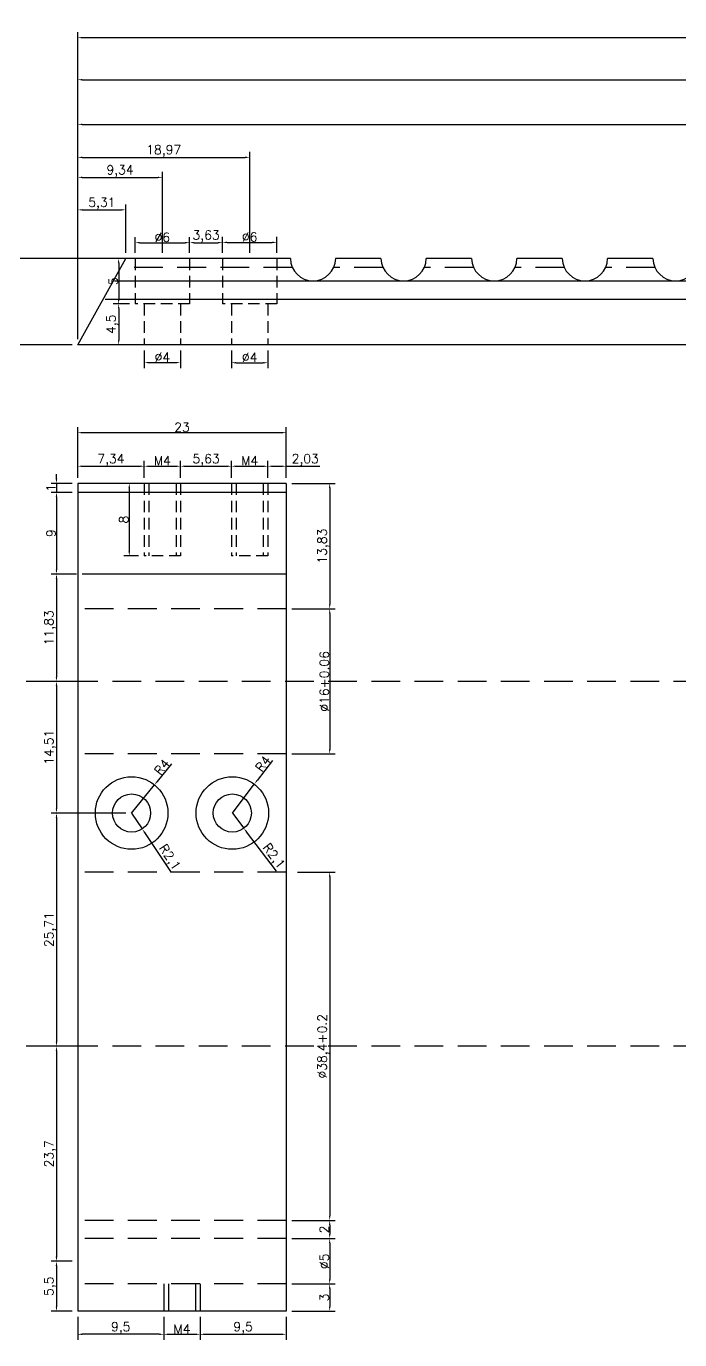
# Model space of a CAD drawing. Header units: millimetres. Extents: x 6817 to 15937, y -5221 to -164.
# Drawn here: x 9666.1 to 9738.2, y -919.1 to -774.3 of the extents above; entities that cross this region are included whole.
import ezdxf

# ---------------------------------------------------------------- set-up
doc = ezdxf.new("R2010")
doc.units = ezdxf.units.MM
doc.linetypes.add('HIDDEN', pattern=[9.525, 6.35, -3.175])
doc.layers.add('图层2', color=108, linetype='Continuous')
doc.styles.get("Standard").update_dxf_attribs({"font": 'txt', "bigfont": 'gbcbig.shx'})
doc.dimstyles.new('ISO-25', dxfattribs={"dimtxt": 1, "dimasz": 0.5, "dimexe": 0.6, "dimexo": 0.625, "dimgap": 0.1, "dimtad": 1, "dimtxsty": 'Standard', "dimcen": 2.5, "dimadec": 0, "dimazin": 0, "dimtfac": 1, "dimtmove": 0, "dimatfit": 3, "dimfxl": 0, "dimarcsym": 0})

# ---------------------------------------------------------------- blocks, each defined once
blk = doc.blocks.new('*D864')
at = {"layer": 'Defpoints', "color": 0, "linetype": 'ByBlock', "transparency": 16777216}
for p in [(9679.12, -822.79), (9671.78, -824.68), (9679.12, -824.68)]:
    blk.add_point(p, dxfattribs=at)
at = {"layer": '图层2', "color": 0, "linetype": 'ByBlock', "lineweight": -2, "transparency": 16777216}
for p, q in [((9671.78, -824.06), (9671.78, -822.19)), ((9679.12, -824.06), (9679.12, -822.19)), ((9672.28, -822.79), (9678.62, -822.79))]:
    blk.add_line(p, q, dxfattribs=at)
at = {"layer": '图层2', "color": 0, "linetype": 'ByBlock', "transparency": 16777216}
for points in [[(9672.28, -822.71), (9672.28, -822.88), (9671.78, -822.79)], [(9678.62, -822.71), (9678.62, -822.88), (9679.12, -822.79)]]:
    blk.add_solid(points, dxfattribs=at)
at = {"layer": '图层2', "color": 0, "linetype": 'ByBlock', "transparency": 16777216, "insert": (9675.45, -822.11), "char_height": 1, "attachment_point": 5}
blk.add_mtext('7,34', dxfattribs=at)
blk = doc.blocks.new('*D865')
at = {"layer": 'Defpoints', "color": 0, "linetype": 'ByBlock', "transparency": 16777216}
for p in [(9683.12, -822.79), (9679.12, -824.68), (9683.12, -824.68)]:
    blk.add_point(p, dxfattribs=at)
at = {"layer": '图层2', "color": 0, "linetype": 'ByBlock', "lineweight": -2, "transparency": 16777216}
for p, q in [((9679.12, -824.06), (9679.12, -822.19)), ((9683.12, -824.06), (9683.12, -822.19)), ((9679.62, -822.79), (9682.62, -822.79))]:
    blk.add_line(p, q, dxfattribs=at)
at = {"layer": '图层2', "color": 0, "linetype": 'ByBlock', "transparency": 16777216}
for points in [[(9679.62, -822.71), (9679.62, -822.88), (9679.12, -822.79)], [(9682.62, -822.71), (9682.62, -822.88), (9683.12, -822.79)]]:
    blk.add_solid(points, dxfattribs=at)
at = {"layer": '图层2', "color": 0, "linetype": 'ByBlock', "transparency": 16777216, "insert": (9681.12, -822.19), "char_height": 1, "attachment_point": 5}
blk.add_mtext('M4', dxfattribs=at)
blk = doc.blocks.new('*D866')
at = {"layer": 'Defpoints', "color": 0, "linetype": 'ByBlock', "transparency": 16777216}
for p in [(9688.75, -822.79), (9683.12, -824.68), (9688.75, -824.68)]:
    blk.add_point(p, dxfattribs=at)
at = {"layer": '图层2', "color": 0, "linetype": 'ByBlock', "lineweight": -2, "transparency": 16777216}
for p, q in [((9683.12, -824.06), (9683.12, -822.19)), ((9688.75, -824.06), (9688.75, -822.19)), ((9683.62, -822.79), (9688.25, -822.79))]:
    blk.add_line(p, q, dxfattribs=at)
at = {"layer": '图层2', "color": 0, "linetype": 'ByBlock', "transparency": 16777216}
for points in [[(9683.62, -822.71), (9683.62, -822.88), (9683.12, -822.79)], [(9688.25, -822.71), (9688.25, -822.88), (9688.75, -822.79)]]:
    blk.add_solid(points, dxfattribs=at)
at = {"layer": '图层2', "color": 0, "linetype": 'ByBlock', "transparency": 16777216, "insert": (9685.94, -822.11), "char_height": 1, "attachment_point": 5}
blk.add_mtext('5,63', dxfattribs=at)
blk = doc.blocks.new('*D867')
at = {"layer": 'Defpoints', "color": 0, "linetype": 'ByBlock', "transparency": 16777216}
for p in [(9692.75, -822.79), (9688.75, -824.68), (9692.75, -824.68)]:
    blk.add_point(p, dxfattribs=at)
at = {"layer": '图层2', "color": 0, "linetype": 'ByBlock', "lineweight": -2, "transparency": 16777216}
for p, q in [((9688.75, -824.06), (9688.75, -822.19)), ((9692.75, -824.06), (9692.75, -822.19)), ((9689.25, -822.79), (9692.25, -822.79))]:
    blk.add_line(p, q, dxfattribs=at)
at = {"layer": '图层2', "color": 0, "linetype": 'ByBlock', "transparency": 16777216}
for points in [[(9689.25, -822.71), (9689.25, -822.88), (9688.75, -822.79)], [(9692.25, -822.71), (9692.25, -822.88), (9692.75, -822.79)]]:
    blk.add_solid(points, dxfattribs=at)
at = {"layer": '图层2', "color": 0, "linetype": 'ByBlock', "transparency": 16777216, "insert": (9690.75, -822.19), "char_height": 1, "attachment_point": 5}
blk.add_mtext('M4', dxfattribs=at)
blk = doc.blocks.new('*D868')
at = {"layer": 'Defpoints', "color": 0, "linetype": 'ByBlock', "transparency": 16777216}
for p in [(9694.78, -822.79), (9692.75, -824.68), (9694.78, -824.68)]:
    blk.add_point(p, dxfattribs=at)
at = {"layer": '图层2', "color": 0, "linetype": 'ByBlock', "lineweight": -2, "transparency": 16777216}
for p, q in [((9692.75, -824.06), (9692.75, -822.19)), ((9694.78, -824.06), (9694.78, -822.19)), ((9693.25, -822.79), (9694.28, -822.79)), ((9694.78, -822.79), (9698.48, -822.79))]:
    blk.add_line(p, q, dxfattribs=at)
at = {"layer": '图层2', "color": 0, "linetype": 'ByBlock', "transparency": 16777216}
for points in [[(9693.25, -822.71), (9693.25, -822.88), (9692.75, -822.79)], [(9694.28, -822.71), (9694.28, -822.88), (9694.78, -822.79)]]:
    blk.add_solid(points, dxfattribs=at)
at = {"layer": '图层2', "color": 0, "linetype": 'ByBlock', "transparency": 16777216, "insert": (9696.88, -822.11), "char_height": 1, "attachment_point": 5}
blk.add_mtext('2,03', dxfattribs=at)
blk = doc.blocks.new('*D869')
at = {"layer": 'Defpoints', "color": 0, "linetype": 'ByBlock', "transparency": 16777216}
for p in [(9679.12, -824.68), (9677.47, -832.68), (9679.12, -832.68)]:
    blk.add_point(p, dxfattribs=at)
at = {"layer": '图层2', "color": 0, "linetype": 'ByBlock', "lineweight": -2, "transparency": 16777216}
for p, q in [((9678.5, -824.68), (9676.87, -824.68)), ((9677.47, -825.18), (9677.47, -832.18)), ((9678.5, -832.68), (9676.87, -832.68))]:
    blk.add_line(p, q, dxfattribs=at)
at = {"layer": '图层2', "color": 0, "linetype": 'ByBlock', "transparency": 16777216}
for points in [[(9677.38, -825.18), (9677.55, -825.18), (9677.47, -824.68)], [(9677.38, -832.18), (9677.55, -832.18), (9677.47, -832.68)]]:
    blk.add_solid(points, dxfattribs=at)
at = {"layer": '图层2', "color": 0, "linetype": 'ByBlock', "transparency": 16777216, "insert": (9676.87, -828.68), "char_height": 1, "attachment_point": 5, "rotation": 90}
blk.add_mtext('8', dxfattribs=at)
blk = doc.blocks.new('*D585')
at = {"layer": 'Defpoints', "color": 0, "linetype": 'ByBlock', "transparency": 16777216}
for p in [(9694.78, -819.09), (9671.78, -824.68), (9694.78, -824.68)]:
    blk.add_point(p, dxfattribs=at)
at = {"layer": '图层2', "color": 0, "linetype": 'ByBlock', "lineweight": -2, "transparency": 16777216}
for p, q in [((9671.78, -824.06), (9671.78, -818.49)), ((9672.28, -819.09), (9694.28, -819.09)), ((9694.78, -824.06), (9694.78, -818.49))]:
    blk.add_line(p, q, dxfattribs=at)
at = {"layer": '图层2', "color": 0, "linetype": 'ByBlock', "transparency": 16777216}
for points in [[(9672.28, -819.01), (9672.28, -819.18), (9671.78, -819.09)], [(9694.28, -819.01), (9694.28, -819.18), (9694.78, -819.09)]]:
    blk.add_solid(points, dxfattribs=at)
at = {"layer": '图层2', "color": 0, "linetype": 'ByBlock', "transparency": 16777216, "insert": (9683.28, -818.49), "char_height": 1, "attachment_point": 5}
blk.add_mtext('23', dxfattribs=at)
blk = doc.blocks.new('*D586')
at = {"layer": 'Defpoints', "color": 0, "linetype": 'ByBlock', "transparency": 16777216}
for p in [(9671.78, -824.68), (9669.44, -825.68), (9671.78, -825.68)]:
    blk.add_point(p, dxfattribs=at)
at = {"layer": '图层2', "color": 0, "linetype": 'ByBlock', "lineweight": -2, "transparency": 16777216}
for p, q in [((9669.44, -824.18), (9669.44, -823.68)), ((9671.16, -824.68), (9668.84, -824.68)), ((9669.44, -824.68), (9669.44, -825.68)), ((9671.16, -825.68), (9668.84, -825.68)), ((9669.44, -826.18), (9669.44, -826.68))]:
    blk.add_line(p, q, dxfattribs=at)
at = {"layer": '图层2', "color": 0, "linetype": 'ByBlock', "transparency": 16777216}
for points in [[(9669.35, -824.18), (9669.52, -824.18), (9669.44, -824.68)], [(9669.35, -826.18), (9669.52, -826.18), (9669.44, -825.68)]]:
    blk.add_solid(points, dxfattribs=at)
at = {"layer": '图层2', "color": 0, "linetype": 'ByBlock', "transparency": 16777216, "insert": (9668.84, -825.18), "char_height": 1, "attachment_point": 5, "rotation": 90}
blk.add_mtext('1', dxfattribs=at)
blk = doc.blocks.new('*D870')
at = {"layer": 'Defpoints', "color": 0, "linetype": 'ByBlock', "transparency": 16777216}
for p in [(9671.78, -825.68), (9669.44, -834.68), (9672.29, -834.68)]:
    blk.add_point(p, dxfattribs=at)
at = {"layer": '图层2', "color": 0, "linetype": 'ByBlock', "lineweight": -2, "transparency": 16777216}
for p, q in [((9671.16, -825.68), (9668.84, -825.68)), ((9669.44, -826.18), (9669.44, -834.18)), ((9671.66, -834.68), (9668.84, -834.68))]:
    blk.add_line(p, q, dxfattribs=at)
at = {"layer": '图层2', "color": 0, "linetype": 'ByBlock', "transparency": 16777216}
for points in [[(9669.35, -826.18), (9669.52, -826.18), (9669.44, -825.68)], [(9669.35, -834.18), (9669.52, -834.18), (9669.44, -834.68)]]:
    blk.add_solid(points, dxfattribs=at)
at = {"layer": '图层2', "color": 0, "linetype": 'ByBlock', "transparency": 16777216, "insert": (9668.84, -830.18), "char_height": 1, "attachment_point": 5, "rotation": 90}
blk.add_mtext('9', dxfattribs=at)
blk = doc.blocks.new('*D871')
at = {"layer": 'Defpoints', "color": 0, "linetype": 'ByBlock', "transparency": 16777216}
for p in [(9672.29, -834.68), (9669.44, -846.51), (9671.78, -846.51)]:
    blk.add_point(p, dxfattribs=at)
at = {"layer": '图层2', "color": 0, "linetype": 'ByBlock', "lineweight": -2, "transparency": 16777216}
for p, q in [((9671.66, -834.68), (9668.84, -834.68)), ((9669.44, -835.18), (9669.44, -846.01)), ((9671.16, -846.51), (9668.84, -846.51))]:
    blk.add_line(p, q, dxfattribs=at)
at = {"layer": '图层2', "color": 0, "linetype": 'ByBlock', "transparency": 16777216}
for points in [[(9669.35, -835.18), (9669.52, -835.18), (9669.44, -834.68)], [(9669.35, -846.01), (9669.52, -846.01), (9669.44, -846.51)]]:
    blk.add_solid(points, dxfattribs=at)
at = {"layer": '图层2', "color": 0, "linetype": 'ByBlock', "transparency": 16777216, "insert": (9668.75, -840.6), "char_height": 1, "attachment_point": 5, "rotation": 90}
blk.add_mtext('11,83', dxfattribs=at)
blk = doc.blocks.new('*D587')
at = {"layer": 'Defpoints', "color": 0, "linetype": 'ByBlock', "transparency": 16777216}
for p in [(9671.78, -846.51), (9669.44, -861.02), (9677.73, -861.02)]:
    blk.add_point(p, dxfattribs=at)
at = {"layer": '图层2', "color": 0, "linetype": 'ByBlock', "lineweight": -2, "transparency": 16777216}
for p, q in [((9671.16, -846.51), (9668.84, -846.51)), ((9669.44, -847.01), (9669.44, -860.52)), ((9677.1, -861.02), (9668.84, -861.02))]:
    blk.add_line(p, q, dxfattribs=at)
at = {"layer": '图层2', "color": 0, "linetype": 'ByBlock', "transparency": 16777216}
for points in [[(9669.35, -847.01), (9669.52, -847.01), (9669.44, -846.51)], [(9669.35, -860.52), (9669.52, -860.52), (9669.44, -861.02)]]:
    blk.add_solid(points, dxfattribs=at)
at = {"layer": '图层2', "color": 0, "linetype": 'ByBlock', "transparency": 16777216, "insert": (9668.75, -853.76), "char_height": 1, "attachment_point": 5, "rotation": 90}
blk.add_mtext('14,51', dxfattribs=at)
blk = doc.blocks.new('*D588')
at = {"layer": 'Defpoints', "color": 0, "linetype": 'ByBlock', "transparency": 16777216}
for p in [(9671.78, -886.73), (9669.44, -910.43), (9671.78, -910.43)]:
    blk.add_point(p, dxfattribs=at)
at = {"layer": '图层2', "color": 0, "linetype": 'ByBlock', "lineweight": -2, "transparency": 16777216}
for p, q in [((9671.16, -886.73), (9668.84, -886.73)), ((9669.44, -887.23), (9669.44, -909.93)), ((9671.16, -910.43), (9668.84, -910.43))]:
    blk.add_line(p, q, dxfattribs=at)
at = {"layer": '图层2', "color": 0, "linetype": 'ByBlock', "transparency": 16777216}
for points in [[(9669.35, -887.23), (9669.52, -887.23), (9669.44, -886.73)], [(9669.35, -909.93), (9669.52, -909.93), (9669.44, -910.43)]]:
    blk.add_solid(points, dxfattribs=at)
at = {"layer": '图层2', "color": 0, "linetype": 'ByBlock', "transparency": 16777216, "insert": (9668.75, -898.58), "char_height": 1, "attachment_point": 5, "rotation": 90}
blk.add_mtext('23,7', dxfattribs=at)
blk = doc.blocks.new('*D589')
at = {"layer": 'Defpoints', "color": 0, "linetype": 'ByBlock', "transparency": 16777216}
for p in [(9677.73, -861.02), (9669.44, -886.73), (9671.78, -886.73)]:
    blk.add_point(p, dxfattribs=at)
at = {"layer": '图层2', "color": 0, "linetype": 'ByBlock', "lineweight": -2, "transparency": 16777216}
for p, q in [((9677.1, -861.02), (9668.84, -861.02)), ((9669.44, -861.52), (9669.44, -886.23)), ((9671.16, -886.73), (9668.84, -886.73))]:
    blk.add_line(p, q, dxfattribs=at)
at = {"layer": '图层2', "color": 0, "linetype": 'ByBlock', "transparency": 16777216}
for points in [[(9669.35, -861.52), (9669.52, -861.52), (9669.44, -861.02)], [(9669.35, -886.23), (9669.52, -886.23), (9669.44, -886.73)]]:
    blk.add_solid(points, dxfattribs=at)
at = {"layer": '图层2', "color": 0, "linetype": 'ByBlock', "transparency": 16777216, "insert": (9668.75, -873.87), "char_height": 1, "attachment_point": 5, "rotation": 90}
blk.add_mtext('25,71', dxfattribs=at)
blk = doc.blocks.new('*D872')
at = {"layer": 'Defpoints', "color": 0, "linetype": 'ByBlock', "transparency": 16777216}
for p in [(9680.25, -857.91), (9677.73, -861.02)]:
    blk.add_point(p, dxfattribs=at)
at = {"layer": '图层2', "color": 0, "linetype": 'ByBlock', "lineweight": -2, "transparency": 16777216}
for p, q in [((9682.13, -855.6), (9680.56, -857.53)), ((9677.73, -861.02), (9680.25, -857.91))]:
    blk.add_line(p, q, dxfattribs=at)
at = {"layer": '图层2', "color": 0, "linetype": 'ByBlock', "transparency": 16777216}
blk.add_solid([(9680.5, -857.47), (9680.63, -857.58), (9680.25, -857.91)], dxfattribs=at)
at = {"layer": '图层2', "color": 0, "linetype": 'ByBlock', "transparency": 16777216, "insert": (9681.07, -855.95), "char_height": 1, "attachment_point": 5, "rotation": 50.8971}
blk.add_mtext('R4', dxfattribs=at)
blk = doc.blocks.new('*D873')
at = {"layer": 'Defpoints', "color": 0, "linetype": 'ByBlock', "transparency": 16777216}
for p in [(9677.73, -861.02), (9678.89, -862.76)]:
    blk.add_point(p, dxfattribs=at)
at = {"layer": '图层2', "color": 0, "linetype": 'ByBlock', "lineweight": -2, "transparency": 16777216}
for p, q in [((9677.73, -861.02), (9678.89, -862.76)), ((9682.11, -867.59), (9679.17, -863.18))]:
    blk.add_line(p, q, dxfattribs=at)
at = {"layer": '图层2', "color": 0, "linetype": 'ByBlock', "transparency": 16777216}
blk.add_solid([(9679.24, -863.13), (9679.1, -863.23), (9678.89, -862.76)], dxfattribs=at)
at = {"layer": '图层2', "color": 0, "linetype": 'ByBlock', "transparency": 16777216, "insert": (9681.84, -865.95), "char_height": 1, "attachment_point": 5, "rotation": 303.7063}
blk.add_mtext('R2,1', dxfattribs=at)
blk = doc.blocks.new('*D874')
at = {"layer": 'Defpoints', "color": 0, "linetype": 'ByBlock', "transparency": 16777216}
for p in [(9688.84, -861.02), (9690.1, -862.69)]:
    blk.add_point(p, dxfattribs=at)
at = {"layer": '图层2', "color": 0, "linetype": 'ByBlock', "lineweight": -2, "transparency": 16777216}
for p, q in [((9688.84, -861.02), (9690.1, -862.69)), ((9693.71, -867.44), (9690.41, -863.09))]:
    blk.add_line(p, q, dxfattribs=at)
at = {"layer": '图层2', "color": 0, "linetype": 'ByBlock', "transparency": 16777216}
blk.add_solid([(9690.47, -863.04), (9690.34, -863.14), (9690.1, -862.69)], dxfattribs=at)
at = {"layer": '图层2', "color": 0, "linetype": 'ByBlock', "transparency": 16777216, "insert": (9693.33, -865.82), "char_height": 1, "attachment_point": 5, "rotation": 307.1566}
blk.add_mtext('R2,1', dxfattribs=at)
blk = doc.blocks.new('*D875')
at = {"layer": 'Defpoints', "color": 0, "linetype": 'ByBlock', "transparency": 16777216}
for p in [(9691.26, -857.84), (9688.84, -861.02)]:
    blk.add_point(p, dxfattribs=at)
at = {"layer": '图层2', "color": 0, "linetype": 'ByBlock', "lineweight": -2, "transparency": 16777216}
for p, q in [((9693.26, -855.21), (9691.56, -857.44)), ((9688.84, -861.02), (9691.26, -857.84))]:
    blk.add_line(p, q, dxfattribs=at)
at = {"layer": '图层2', "color": 0, "linetype": 'ByBlock', "transparency": 16777216}
blk.add_solid([(9691.5, -857.39), (9691.63, -857.49), (9691.26, -857.84)], dxfattribs=at)
at = {"layer": '图层2', "color": 0, "linetype": 'ByBlock', "transparency": 16777216, "insert": (9692.22, -855.59), "char_height": 1, "attachment_point": 5, "rotation": 52.6746}
blk.add_mtext('R4', dxfattribs=at)
blk = doc.blocks.new('*D876')
at = {"layer": 'Defpoints', "color": 0, "linetype": 'ByBlock', "transparency": 16777216}
for p in [(9664.22, -799.9), (9677.09, -799.9), (9671.78, -809.4)]:
    blk.add_point(p, dxfattribs=at)
at = {"layer": '图层2', "color": 0, "linetype": 'ByBlock', "lineweight": -2, "transparency": 16777216}
for p, q in [((9676.47, -799.9), (9663.62, -799.9)), ((9664.22, -808.9), (9664.22, -800.4)), ((9671.16, -809.4), (9663.62, -809.4))]:
    blk.add_line(p, q, dxfattribs=at)
at = {"layer": '图层2', "color": 0, "linetype": 'ByBlock', "transparency": 16777216}
for points in [[(9664.14, -800.4), (9664.31, -800.4), (9664.22, -799.9)], [(9664.14, -808.9), (9664.31, -808.9), (9664.22, -809.4)]]:
    blk.add_solid(points, dxfattribs=at)
at = {"layer": '图层2', "color": 0, "linetype": 'ByBlock', "transparency": 16777216, "insert": (9663.54, -804.65), "char_height": 1, "attachment_point": 5, "rotation": 90}
blk.add_mtext('9,5', dxfattribs=at)
blk = doc.blocks.new('*D590')
at = {"layer": 'Defpoints', "color": 0, "linetype": 'ByBlock', "transparency": 16777216}
for p in [(9677.09, -794.53), (9677.09, -799.9), (9671.78, -809.4)]:
    blk.add_point(p, dxfattribs=at)
at = {"layer": '图层2', "color": 0, "linetype": 'ByBlock', "lineweight": -2, "transparency": 16777216}
for p, q in [((9671.78, -808.78), (9671.78, -793.93)), ((9672.28, -794.53), (9676.59, -794.53)), ((9677.09, -799.28), (9677.09, -793.93))]:
    blk.add_line(p, q, dxfattribs=at)
at = {"layer": '图层2', "color": 0, "linetype": 'ByBlock', "transparency": 16777216}
for points in [[(9672.28, -794.45), (9672.28, -794.61), (9671.78, -794.53)], [(9676.59, -794.45), (9676.59, -794.61), (9677.09, -794.53)]]:
    blk.add_solid(points, dxfattribs=at)
at = {"layer": '图层2', "color": 0, "linetype": 'ByBlock', "transparency": 16777216, "insert": (9674.44, -793.85), "char_height": 1, "attachment_point": 5}
blk.add_mtext('5,31', dxfattribs=at)
blk = doc.blocks.new('*D591')
at = {"layer": 'Defpoints', "color": 0, "linetype": 'ByBlock', "transparency": 16777216}
for p in [(9681.12, -790.95), (9681.12, -799.9), (9671.78, -809.4)]:
    blk.add_point(p, dxfattribs=at)
at = {"layer": '图层2', "color": 0, "linetype": 'ByBlock', "lineweight": -2, "transparency": 16777216}
for p, q in [((9671.78, -808.78), (9671.78, -790.35)), ((9681.12, -799.28), (9681.12, -790.35)), ((9672.28, -790.95), (9680.62, -790.95))]:
    blk.add_line(p, q, dxfattribs=at)
at = {"layer": '图层2', "color": 0, "linetype": 'ByBlock', "transparency": 16777216}
for points in [[(9672.28, -790.87), (9672.28, -791.03), (9671.78, -790.95)], [(9680.62, -790.87), (9680.62, -791.03), (9681.12, -790.95)]]:
    blk.add_solid(points, dxfattribs=at)
at = {"layer": '图层2', "color": 0, "linetype": 'ByBlock', "transparency": 16777216, "insert": (9676.45, -790.27), "char_height": 1, "attachment_point": 5}
blk.add_mtext('9,34', dxfattribs=at)
blk = doc.blocks.new('*D592')
at = {"layer": 'Defpoints', "color": 0, "linetype": 'ByBlock', "transparency": 16777216}
for p in [(9690.75, -788.75), (9690.75, -799.9), (9671.78, -809.4)]:
    blk.add_point(p, dxfattribs=at)
at = {"layer": '图层2', "color": 0, "linetype": 'ByBlock', "lineweight": -2, "transparency": 16777216}
for p, q in [((9671.78, -808.78), (9671.78, -788.15)), ((9672.28, -788.75), (9690.25, -788.75)), ((9690.75, -799.28), (9690.75, -788.15))]:
    blk.add_line(p, q, dxfattribs=at)
at = {"layer": '图层2', "color": 0, "linetype": 'ByBlock', "transparency": 16777216}
for points in [[(9672.28, -788.66), (9672.28, -788.83), (9671.78, -788.75)], [(9690.25, -788.66), (9690.25, -788.83), (9690.75, -788.75)]]:
    blk.add_solid(points, dxfattribs=at)
at = {"layer": '图层2', "color": 0, "linetype": 'ByBlock', "transparency": 16777216, "insert": (9681.27, -788.06), "char_height": 1, "attachment_point": 5}
blk.add_mtext('18,97', dxfattribs=at)
blk = doc.blocks.new('*D593')
at = {"layer": 'Defpoints', "color": 0, "linetype": 'ByBlock', "transparency": 16777216}
for p in [(9814.47, -785.11), (9814.47, -799.9), (9671.78, -809.4)]:
    blk.add_point(p, dxfattribs=at)
at = {"layer": '图层2', "color": 0, "linetype": 'ByBlock', "lineweight": -2, "transparency": 16777216}
for p, q in [((9671.78, -808.78), (9671.78, -784.51)), ((9814.47, -799.28), (9814.47, -784.51)), ((9672.28, -785.11), (9813.97, -785.11))]:
    blk.add_line(p, q, dxfattribs=at)
at = {"layer": '图层2', "color": 0, "linetype": 'ByBlock', "transparency": 16777216}
for points in [[(9672.28, -785.03), (9672.28, -785.19), (9671.78, -785.11)], [(9813.97, -785.03), (9813.97, -785.19), (9814.47, -785.11)]]:
    blk.add_solid(points, dxfattribs=at)
at = {"layer": '图层2', "color": 0, "linetype": 'ByBlock', "transparency": 16777216, "insert": (9743.12, -784.43), "char_height": 1, "attachment_point": 5}
blk.add_mtext('142,69', dxfattribs=at)
blk = doc.blocks.new('*D594')
at = {"layer": 'Defpoints', "color": 0, "linetype": 'ByBlock', "transparency": 16777216}
for p in [(9826.09, -780.19), (9826.09, -799.9), (9671.78, -809.4)]:
    blk.add_point(p, dxfattribs=at)
at = {"layer": '图层2', "color": 0, "linetype": 'ByBlock', "lineweight": -2, "transparency": 16777216}
for p, q in [((9671.78, -808.78), (9671.78, -779.59)), ((9672.28, -780.19), (9825.59, -780.19)), ((9826.09, -799.28), (9826.09, -779.59))]:
    blk.add_line(p, q, dxfattribs=at)
at = {"layer": '图层2', "color": 0, "linetype": 'ByBlock', "transparency": 16777216}
for points in [[(9672.28, -780.1), (9672.28, -780.27), (9671.78, -780.19)], [(9825.59, -780.1), (9825.59, -780.27), (9826.09, -780.19)]]:
    blk.add_solid(points, dxfattribs=at)
at = {"layer": '图层2', "color": 0, "linetype": 'ByBlock', "transparency": 16777216, "insert": (9748.94, -779.5), "char_height": 1, "attachment_point": 5}
blk.add_mtext('154,31', dxfattribs=at)
blk = doc.blocks.new('*D877')
at = {"layer": 'Defpoints', "color": 0, "linetype": 'ByBlock', "transparency": 16777216}
for p in [(9886.78, -775.55), (9886.78, -799.9), (9671.78, -808.78)]:
    blk.add_point(p, dxfattribs=at)
at = {"layer": '图层2', "color": 0, "linetype": 'ByBlock', "lineweight": -2, "transparency": 16777216}
for p, q in [((9671.78, -808.15), (9671.78, -774.95)), ((9672.28, -775.55), (9886.28, -775.55)), ((9886.78, -799.28), (9886.78, -774.95))]:
    blk.add_line(p, q, dxfattribs=at)
at = {"layer": '图层2', "color": 0, "linetype": 'ByBlock', "transparency": 16777216}
for points in [[(9672.28, -775.47), (9672.28, -775.64), (9671.78, -775.55)], [(9886.28, -775.47), (9886.28, -775.64), (9886.78, -775.55)]]:
    blk.add_solid(points, dxfattribs=at)
at = {"layer": '图层2', "color": 0, "linetype": 'ByBlock', "transparency": 16777216, "insert": (9779.28, -774.95), "char_height": 1, "attachment_point": 5}
blk.add_mtext('215', dxfattribs=at)
blk = doc.blocks.new('*D878')
at = {"layer": 'Defpoints', "color": 0, "linetype": 'ByBlock', "transparency": 16777216}
for p in [(9684.12, -798.15), (9678.12, -799.9), (9684.12, -799.9)]:
    blk.add_point(p, dxfattribs=at)
at = {"layer": '图层2', "color": 0, "linetype": 'ByBlock', "lineweight": -2, "transparency": 16777216}
for p, q in [((9678.12, -799.28), (9678.12, -797.55)), ((9684.12, -799.28), (9684.12, -797.55)), ((9678.62, -798.15), (9683.62, -798.15))]:
    blk.add_line(p, q, dxfattribs=at)
at = {"layer": '图层2', "color": 0, "linetype": 'ByBlock', "transparency": 16777216}
for points in [[(9678.62, -798.06), (9678.62, -798.23), (9678.12, -798.15)], [(9683.62, -798.06), (9683.62, -798.23), (9684.12, -798.15)]]:
    blk.add_solid(points, dxfattribs=at)
at = {"layer": '图层2', "color": 0, "linetype": 'ByBlock', "transparency": 16777216, "insert": (9681.12, -797.55), "char_height": 1, "attachment_point": 5}
blk.add_mtext('%%C6', dxfattribs=at)
blk = doc.blocks.new('*D879')
at = {"layer": 'Defpoints', "color": 0, "linetype": 'ByBlock', "transparency": 16777216}
for p in [(9693.75, -798.12), (9687.75, -799.9), (9693.75, -799.9)]:
    blk.add_point(p, dxfattribs=at)
at = {"layer": '图层2', "color": 0, "linetype": 'ByBlock', "lineweight": -2, "transparency": 16777216}
for p, q in [((9687.75, -799.28), (9687.75, -797.52)), ((9693.75, -799.28), (9693.75, -797.52)), ((9688.25, -798.12), (9693.25, -798.12))]:
    blk.add_line(p, q, dxfattribs=at)
at = {"layer": '图层2', "color": 0, "linetype": 'ByBlock', "transparency": 16777216}
for points in [[(9688.25, -798.03), (9688.25, -798.2), (9687.75, -798.12)], [(9693.25, -798.03), (9693.25, -798.2), (9693.75, -798.12)]]:
    blk.add_solid(points, dxfattribs=at)
at = {"layer": '图层2', "color": 0, "linetype": 'ByBlock', "transparency": 16777216, "insert": (9690.75, -797.52), "char_height": 1, "attachment_point": 5}
blk.add_mtext('%%C6', dxfattribs=at)
blk = doc.blocks.new('*D595')
at = {"layer": 'Defpoints', "color": 0, "linetype": 'ByBlock', "transparency": 16777216}
for p in [(9687.75, -798.15), (9684.12, -799.9), (9687.75, -799.9)]:
    blk.add_point(p, dxfattribs=at)
at = {"layer": '图层2', "color": 0, "linetype": 'ByBlock', "lineweight": -2, "transparency": 16777216}
for p, q in [((9684.12, -799.28), (9684.12, -797.55)), ((9687.75, -799.28), (9687.75, -797.55)), ((9684.62, -798.15), (9687.25, -798.15))]:
    blk.add_line(p, q, dxfattribs=at)
at = {"layer": '图层2', "color": 0, "linetype": 'ByBlock', "transparency": 16777216}
for points in [[(9684.62, -798.06), (9684.62, -798.23), (9684.12, -798.15)], [(9687.25, -798.06), (9687.25, -798.23), (9687.75, -798.15)]]:
    blk.add_solid(points, dxfattribs=at)
at = {"layer": '图层2', "color": 0, "linetype": 'ByBlock', "transparency": 16777216, "insert": (9685.94, -797.46), "char_height": 1, "attachment_point": 5}
blk.add_mtext('3,63', dxfattribs=at)
blk = doc.blocks.new('*D880')
at = {"layer": 'Defpoints', "color": 0, "linetype": 'ByBlock', "transparency": 16777216}
for p in [(9678.12, -799.9), (9676.3, -804.9), (9678.12, -804.9)]:
    blk.add_point(p, dxfattribs=at)
at = {"layer": '图层2', "color": 0, "linetype": 'ByBlock', "lineweight": -2, "transparency": 16777216}
for p, q in [((9677.5, -799.9), (9675.7, -799.9)), ((9676.3, -800.4), (9676.3, -804.4)), ((9677.5, -804.9), (9675.7, -804.9))]:
    blk.add_line(p, q, dxfattribs=at)
at = {"layer": '图层2', "color": 0, "linetype": 'ByBlock', "transparency": 16777216}
for points in [[(9676.21, -800.4), (9676.38, -800.4), (9676.3, -799.9)], [(9676.21, -804.4), (9676.38, -804.4), (9676.3, -804.9)]]:
    blk.add_solid(points, dxfattribs=at)
at = {"layer": '图层2', "color": 0, "linetype": 'ByBlock', "transparency": 16777216, "insert": (9675.7, -802.4), "char_height": 1, "attachment_point": 5, "rotation": 90}
blk.add_mtext('5', dxfattribs=at)
blk = doc.blocks.new('*D881')
at = {"layer": 'Defpoints', "color": 0, "linetype": 'ByBlock', "transparency": 16777216}
for p in [(9678.12, -804.9), (9676.3, -809.4), (9679.12, -809.4)]:
    blk.add_point(p, dxfattribs=at)
at = {"layer": '图层2', "color": 0, "linetype": 'ByBlock', "lineweight": -2, "transparency": 16777216}
for p, q in [((9677.5, -804.9), (9675.7, -804.9)), ((9676.3, -805.4), (9676.3, -808.9)), ((9678.5, -809.4), (9675.7, -809.4))]:
    blk.add_line(p, q, dxfattribs=at)
at = {"layer": '图层2', "color": 0, "linetype": 'ByBlock', "transparency": 16777216}
for points in [[(9676.21, -805.4), (9676.38, -805.4), (9676.3, -804.9)], [(9676.21, -808.9), (9676.38, -808.9), (9676.3, -809.4)]]:
    blk.add_solid(points, dxfattribs=at)
at = {"layer": '图层2', "color": 0, "linetype": 'ByBlock', "transparency": 16777216, "insert": (9675.61, -807.15), "char_height": 1, "attachment_point": 5, "rotation": 90}
blk.add_mtext('4,5', dxfattribs=at)
blk = doc.blocks.new('*D882')
at = {"layer": 'Defpoints', "color": 0, "linetype": 'ByBlock', "transparency": 16777216}
for p in [(9679.12, -809.4), (9683.12, -809.4), (9683.12, -811.37)]:
    blk.add_point(p, dxfattribs=at)
at = {"layer": '图层2', "color": 0, "linetype": 'ByBlock', "lineweight": -2, "transparency": 16777216}
for p, q in [((9679.12, -810.03), (9679.12, -811.97)), ((9683.12, -810.03), (9683.12, -811.97)), ((9679.62, -811.37), (9682.62, -811.37))]:
    blk.add_line(p, q, dxfattribs=at)
at = {"layer": '图层2', "color": 0, "linetype": 'ByBlock', "transparency": 16777216}
for points in [[(9679.62, -811.29), (9679.62, -811.45), (9679.12, -811.37)], [(9682.62, -811.29), (9682.62, -811.45), (9683.12, -811.37)]]:
    blk.add_solid(points, dxfattribs=at)
at = {"layer": '图层2', "color": 0, "linetype": 'ByBlock', "transparency": 16777216, "insert": (9681.12, -810.77), "char_height": 1, "attachment_point": 5}
blk.add_mtext('%%C4', dxfattribs=at)
blk = doc.blocks.new('*D883')
at = {"layer": 'Defpoints', "color": 0, "linetype": 'ByBlock', "transparency": 16777216}
for p in [(9688.75, -809.4), (9692.75, -809.4), (9692.75, -811.38)]:
    blk.add_point(p, dxfattribs=at)
at = {"layer": '图层2', "color": 0, "linetype": 'ByBlock', "lineweight": -2, "transparency": 16777216}
for p, q in [((9688.75, -810.03), (9688.75, -811.98)), ((9692.75, -810.03), (9692.75, -811.98)), ((9689.25, -811.38), (9692.25, -811.38))]:
    blk.add_line(p, q, dxfattribs=at)
at = {"layer": '图层2', "color": 0, "linetype": 'ByBlock', "transparency": 16777216}
for points in [[(9689.25, -811.3), (9689.25, -811.47), (9688.75, -811.38)], [(9692.25, -811.3), (9692.25, -811.47), (9692.75, -811.38)]]:
    blk.add_solid(points, dxfattribs=at)
at = {"layer": '图层2', "color": 0, "linetype": 'ByBlock', "transparency": 16777216, "insert": (9690.75, -810.78), "char_height": 1, "attachment_point": 5}
blk.add_mtext('%%C4', dxfattribs=at)
blk = doc.blocks.new('*D896')
at = {"layer": 'Defpoints', "color": 0, "linetype": 'ByBlock', "transparency": 16777216}
for p in [(9694.78, -824.68), (9694.78, -838.51), (9699.58, -838.51)]:
    blk.add_point(p, dxfattribs=at)
at = {"layer": '图层2', "color": 0, "linetype": 'ByBlock', "lineweight": -2, "transparency": 16777216}
for p, q in [((9695.41, -824.68), (9700.18, -824.68)), ((9699.58, -825.18), (9699.58, -838.01)), ((9695.41, -838.51), (9700.18, -838.51))]:
    blk.add_line(p, q, dxfattribs=at)
at = {"layer": '图层2', "color": 0, "linetype": 'ByBlock', "transparency": 16777216}
for points in [[(9699.5, -825.18), (9699.66, -825.18), (9699.58, -824.68)], [(9699.5, -838.01), (9699.66, -838.01), (9699.58, -838.51)]]:
    blk.add_solid(points, dxfattribs=at)
at = {"layer": '图层2', "color": 0, "linetype": 'ByBlock', "transparency": 16777216, "insert": (9698.9, -831.6), "char_height": 1, "attachment_point": 5, "rotation": 90}
blk.add_mtext('13,83', dxfattribs=at)
blk = doc.blocks.new('*D897')
at = {"layer": 'Defpoints', "color": 0, "linetype": 'ByBlock', "transparency": 16777216}
for p in [(9694.78, -838.51), (9694.78, -854.51), (9699.58, -854.51)]:
    blk.add_point(p, dxfattribs=at)
at = {"layer": '图层2', "color": 0, "linetype": 'ByBlock', "lineweight": -2, "transparency": 16777216}
for p, q in [((9695.41, -838.51), (9700.18, -838.51)), ((9699.58, -839.01), (9699.58, -854.01)), ((9695.41, -854.51), (9700.18, -854.51))]:
    blk.add_line(p, q, dxfattribs=at)
at = {"layer": '图层2', "color": 0, "linetype": 'ByBlock', "transparency": 16777216}
for points in [[(9699.5, -839.01), (9699.66, -839.01), (9699.58, -838.51)], [(9699.5, -854.01), (9699.66, -854.01), (9699.58, -854.51)]]:
    blk.add_solid(points, dxfattribs=at)
at = {"layer": '图层2', "color": 0, "linetype": 'ByBlock', "transparency": 16777216, "insert": (9698.98, -846.51), "char_height": 1, "attachment_point": 5, "rotation": 90}
blk.add_mtext('%%C16+0.06', dxfattribs=at)
blk = doc.blocks.new('*D597')
at = {"layer": 'Defpoints', "color": 0, "linetype": 'ByBlock', "transparency": 16777216}
for p in [(9695.41, -867.53), (9695.41, -905.93), (9699.58, -905.93)]:
    blk.add_point(p, dxfattribs=at)
at = {"layer": '图层2', "color": 0, "linetype": 'ByBlock', "lineweight": -2, "transparency": 16777216}
for p, q in [((9696.03, -867.53), (9700.18, -867.53)), ((9699.58, -868.03), (9699.58, -905.43)), ((9696.03, -905.93), (9700.18, -905.93))]:
    blk.add_line(p, q, dxfattribs=at)
at = {"layer": '图层2', "color": 0, "linetype": 'ByBlock', "transparency": 16777216}
for points in [[(9699.5, -868.03), (9699.66, -868.03), (9699.58, -867.53)], [(9699.5, -905.43), (9699.66, -905.43), (9699.58, -905.93)]]:
    blk.add_solid(points, dxfattribs=at)
at = {"layer": '图层2', "color": 0, "linetype": 'ByBlock', "transparency": 16777216, "insert": (9698.9, -886.73), "char_height": 1, "attachment_point": 5, "rotation": 90}
blk.add_mtext('%%C38,4+0.2', dxfattribs=at)
blk = doc.blocks.new('*D930')
at = {"layer": 'Defpoints', "color": 0, "linetype": 'ByBlock', "transparency": 16777216}
for p in [(9694.78, -905.93), (9694.78, -907.93), (9699.58, -907.93)]:
    blk.add_point(p, dxfattribs=at)
at = {"layer": '图层2', "color": 0, "linetype": 'ByBlock', "lineweight": -2, "transparency": 16777216}
for p, q in [((9695.41, -905.93), (9700.18, -905.93)), ((9699.58, -906.43), (9699.58, -907.43)), ((9695.41, -907.93), (9700.18, -907.93))]:
    blk.add_line(p, q, dxfattribs=at)
at = {"layer": '图层2', "color": 0, "linetype": 'ByBlock', "transparency": 16777216}
for points in [[(9699.5, -906.43), (9699.66, -906.43), (9699.58, -905.93)], [(9699.5, -907.43), (9699.66, -907.43), (9699.58, -907.93)]]:
    blk.add_solid(points, dxfattribs=at)
at = {"layer": '图层2', "color": 0, "linetype": 'ByBlock', "transparency": 16777216, "insert": (9698.98, -906.93), "char_height": 1, "attachment_point": 5, "rotation": 90}
blk.add_mtext('2', dxfattribs=at)
blk = doc.blocks.new('*D931')
at = {"layer": 'Defpoints', "color": 0, "linetype": 'ByBlock', "transparency": 16777216}
for p in [(9694.78, -907.93), (9694.78, -912.93), (9699.58, -912.93)]:
    blk.add_point(p, dxfattribs=at)
at = {"layer": '图层2', "color": 0, "linetype": 'ByBlock', "lineweight": -2, "transparency": 16777216}
for p, q in [((9695.41, -907.93), (9700.18, -907.93)), ((9699.58, -908.43), (9699.58, -912.43)), ((9695.41, -912.93), (9700.18, -912.93))]:
    blk.add_line(p, q, dxfattribs=at)
at = {"layer": '图层2', "color": 0, "linetype": 'ByBlock', "transparency": 16777216}
for points in [[(9699.5, -908.43), (9699.66, -908.43), (9699.58, -907.93)], [(9699.5, -912.43), (9699.66, -912.43), (9699.58, -912.93)]]:
    blk.add_solid(points, dxfattribs=at)
at = {"layer": '图层2', "color": 0, "linetype": 'ByBlock', "transparency": 16777216, "insert": (9698.98, -910.43), "char_height": 1, "attachment_point": 5, "rotation": 90}
blk.add_mtext('%%C5', dxfattribs=at)
blk = doc.blocks.new('*D932')
at = {"layer": 'Defpoints', "color": 0, "linetype": 'ByBlock', "transparency": 16777216}
for p in [(9694.78, -912.93), (9694.78, -915.93), (9699.58, -915.93)]:
    blk.add_point(p, dxfattribs=at)
at = {"layer": '图层2', "color": 0, "linetype": 'ByBlock', "lineweight": -2, "transparency": 16777216}
for p, q in [((9695.41, -912.93), (9700.18, -912.93)), ((9699.58, -913.43), (9699.58, -915.43)), ((9695.41, -915.93), (9700.18, -915.93))]:
    blk.add_line(p, q, dxfattribs=at)
at = {"layer": '图层2', "color": 0, "linetype": 'ByBlock', "transparency": 16777216}
for points in [[(9699.5, -913.43), (9699.66, -913.43), (9699.58, -912.93)], [(9699.5, -915.43), (9699.66, -915.43), (9699.58, -915.93)]]:
    blk.add_solid(points, dxfattribs=at)
at = {"layer": '图层2', "color": 0, "linetype": 'ByBlock', "transparency": 16777216, "insert": (9698.98, -914.43), "char_height": 1, "attachment_point": 5, "rotation": 90}
blk.add_mtext('3', dxfattribs=at)
blk = doc.blocks.new('*D933')
at = {"layer": 'Defpoints', "color": 0, "linetype": 'ByBlock', "transparency": 16777216}
for p in [(9671.78, -910.43), (9669.44, -915.93), (9671.78, -915.93)]:
    blk.add_point(p, dxfattribs=at)
at = {"layer": '图层2', "color": 0, "linetype": 'ByBlock', "lineweight": -2, "transparency": 16777216}
for p, q in [((9671.16, -910.43), (9668.84, -910.43)), ((9669.44, -910.93), (9669.44, -915.43)), ((9671.16, -915.93), (9668.84, -915.93))]:
    blk.add_line(p, q, dxfattribs=at)
at = {"layer": '图层2', "color": 0, "linetype": 'ByBlock', "transparency": 16777216}
for points in [[(9669.35, -910.93), (9669.52, -910.93), (9669.44, -910.43)], [(9669.35, -915.43), (9669.52, -915.43), (9669.44, -915.93)]]:
    blk.add_solid(points, dxfattribs=at)
at = {"layer": '图层2', "color": 0, "linetype": 'ByBlock', "transparency": 16777216, "insert": (9668.75, -913.18), "char_height": 1, "attachment_point": 5, "rotation": 90}
blk.add_mtext('5,5', dxfattribs=at)
blk = doc.blocks.new('*D957')
at = {"layer": 'Defpoints', "color": 0, "linetype": 'ByBlock', "transparency": 16777216}
for p in [(9681.28, -915.93), (9685.28, -915.93), (9685.28, -918.48)]:
    blk.add_point(p, dxfattribs=at)
at = {"layer": '图层2', "color": 0, "linetype": 'ByBlock', "lineweight": -2, "transparency": 16777216}
for p, q in [((9681.28, -916.56), (9681.28, -919.08)), ((9685.28, -916.56), (9685.28, -919.08)), ((9681.78, -918.48), (9684.78, -918.48))]:
    blk.add_line(p, q, dxfattribs=at)
at = {"layer": '图层2', "color": 0, "linetype": 'ByBlock', "transparency": 16777216}
for points in [[(9681.78, -918.39), (9681.78, -918.56), (9681.28, -918.48)], [(9684.78, -918.39), (9684.78, -918.56), (9685.28, -918.48)]]:
    blk.add_solid(points, dxfattribs=at)
at = {"layer": '图层2', "color": 0, "linetype": 'ByBlock', "transparency": 16777216, "insert": (9683.28, -917.88), "char_height": 1, "attachment_point": 5}
blk.add_mtext('M4', dxfattribs=at)
blk = doc.blocks.new('*D622')
at = {"layer": 'Defpoints', "color": 0, "linetype": 'ByBlock', "transparency": 16777216}
for p in [(9671.78, -915.93), (9681.28, -915.93), (9671.78, -918.48)]:
    blk.add_point(p, dxfattribs=at)
at = {"layer": '图层2', "color": 0, "linetype": 'ByBlock', "lineweight": -2, "transparency": 16777216}
for p, q in [((9671.78, -916.56), (9671.78, -919.08)), ((9681.28, -916.56), (9681.28, -919.08)), ((9680.78, -918.48), (9672.28, -918.48))]:
    blk.add_line(p, q, dxfattribs=at)
at = {"layer": '图层2', "color": 0, "linetype": 'ByBlock', "transparency": 16777216}
for points in [[(9672.28, -918.39), (9672.28, -918.56), (9671.78, -918.48)], [(9680.78, -918.39), (9680.78, -918.56), (9681.28, -918.48)]]:
    blk.add_solid(points, dxfattribs=at)
at = {"layer": '图层2', "color": 0, "linetype": 'ByBlock', "transparency": 16777216, "insert": (9676.53, -917.79), "char_height": 1, "attachment_point": 5}
blk.add_mtext('9,5', dxfattribs=at)
blk = doc.blocks.new('*D623')
at = {"layer": 'Defpoints', "color": 0, "linetype": 'ByBlock', "transparency": 16777216}
for p in [(9685.28, -915.93), (9694.78, -915.93), (9694.78, -918.48)]:
    blk.add_point(p, dxfattribs=at)
at = {"layer": '图层2', "color": 0, "linetype": 'ByBlock', "lineweight": -2, "transparency": 16777216}
for p, q in [((9685.28, -916.56), (9685.28, -919.08)), ((9694.78, -916.56), (9694.78, -919.08)), ((9685.78, -918.48), (9694.28, -918.48))]:
    blk.add_line(p, q, dxfattribs=at)
at = {"layer": '图层2', "color": 0, "linetype": 'ByBlock', "transparency": 16777216}
for points in [[(9685.78, -918.39), (9685.78, -918.56), (9685.28, -918.48)], [(9694.28, -918.39), (9694.28, -918.56), (9694.78, -918.48)]]:
    blk.add_solid(points, dxfattribs=at)
at = {"layer": '图层2', "color": 0, "linetype": 'ByBlock', "transparency": 16777216, "insert": (9690.03, -917.79), "char_height": 1, "attachment_point": 5}
blk.add_mtext('9,5', dxfattribs=at)

msp = doc.modelspace()

# ---------------------------------------------------------------- linework, layer by layer
at = {"layer": '图层2', "color": 6, "linetype": 'ByBlock'}
for p, q in [((9671.781, -809.402), (9677.095, -799.902)), ((9695.239, -799.902), (9677.095, -799.902)), ((9705.239, -799.902), (9700.238, -799.902)), ((9715.239, -799.902), (9710.238, -799.902)), ((9725.239, -799.902), (9720.238, -799.902)), ((9735.239, -799.902), (9730.238, -799.902)), ((9806.781, -802.402), (9675.83, -802.402)), ((9806.781, -804.402), (9674.817, -804.402)), ((9853.497, -809.402), (9671.781, -809.402)), ((9671.781, -824.684), (9671.781, -915.931)), ((9694.781, -824.684), (9671.781, -824.684)), ((9694.781, -824.684), (9694.781, -915.931)), ((9694.781, -825.684), (9671.781, -825.684)), ((9694.781, -834.684), (9672.287, -834.684)), ((9694.781, -915.931), (9671.781, -915.931))]:
    msp.add_line(p, q, dxfattribs=at)
at = {"layer": '图层2', "color": 1, "linetype": 'HIDDEN', "ltscale": 0.2}
for p, q in [((9678.124, -799.902), (9678.124, -804.902)), ((9684.124, -799.902), (9684.124, -804.902)), ((9687.752, -799.902), (9687.752, -804.902)), ((9693.752, -799.902), (9693.752, -804.902)), ((9684.124, -804.902), (9678.124, -804.902)), ((9679.124, -804.902), (9679.124, -809.402)), ((9683.124, -804.902), (9683.124, -809.402)), ((9693.752, -804.902), (9687.752, -804.902)), ((9688.752, -804.902), (9688.752, -809.402)), ((9692.752, -804.902), (9692.752, -809.402)), ((9679.124, -824.684), (9679.124, -832.684)), ((9679.624, -824.684), (9679.624, -832.684)), ((9682.624, -824.684), (9682.624, -832.684)), ((9683.124, -824.684), (9683.124, -832.684)), ((9688.752, -824.684), (9688.752, -832.684)), ((9689.252, -824.684), (9689.252, -832.684)), ((9692.252, -824.684), (9692.252, -832.684)), ((9692.752, -824.684), (9692.752, -832.684)), ((9683.124, -832.684), (9679.124, -832.684)), ((9692.752, -832.684), (9688.752, -832.684))]:
    msp.add_line(p, q, dxfattribs=at)
at = {"layer": '图层2', "color": 3, "linetype": 'HIDDEN', "ltscale": 0.5}
for p, q in [((9695.469, -800.902), (9676.589, -800.902)), ((9705.469, -800.902), (9700.009, -800.902)), ((9715.469, -800.902), (9710.009, -800.902)), ((9725.469, -800.902), (9720.009, -800.902)), ((9735.469, -800.902), (9730.009, -800.902)), ((9950.24, -846.511), (9589.02, -846.511)), ((9950.24, -886.731), (9587.238, -886.731))]:
    msp.add_line(p, q, dxfattribs=at)
at = {"layer": '图层2', "color": 1, "linetype": 'HIDDEN', "ltscale": 0.5}
for p, q in [((9694.781, -838.511), (9671.781, -838.511)), ((9694.781, -854.511), (9671.781, -854.511)), ((9694.781, -867.531), (9671.781, -867.531)), ((9694.781, -905.931), (9671.781, -905.931)), ((9694.781, -907.931), (9671.781, -907.931)), ((9694.781, -912.931), (9671.781, -912.931)), ((9681.281, -912.931), (9681.281, -915.931)), ((9681.781, -912.931), (9681.781, -915.931)), ((9684.781, -912.931), (9684.781, -915.931)), ((9685.281, -912.931), (9685.281, -915.931))]:
    msp.add_line(p, q, dxfattribs=at)
at = {"layer": '图层2', "color": 2, "linetype": 'ByBlock'}
for centre, radius in [((9677.726, -861.018), 4), ((9688.835, -861.018), 4), ((9677.726, -861.018), 2.1), ((9688.835, -861.018), 2.1)]:
    msp.add_circle(centre, radius, dxfattribs=at)
for centre in [(9697.739, -799.854), (9707.739, -799.854), (9717.739, -799.854), (9727.739, -799.854), (9737.739, -799.854)]:
    msp.add_arc(centre, 2.5, 181.10492, 358.89508, dxfattribs=at)

# ---------------------------------------------------------------- dimensions: what is measured, and where the dimension line sits
at = {"layer": '图层2', "color": 3, "linetype": 'ByBlock'}
for base, p1, p2, picture, middle in [((9886.781, -775.552), (9671.781, -808.777), (9886.781, -799.902), '*D877', (9779.281, -774.952)), ((9826.094, -780.186), (9671.781, -809.402), (9826.094, -799.902), '*D594', (9748.938, -779.502)), ((9814.467, -785.109), (9671.781, -809.402), (9814.467, -799.902), '*D593', (9743.124, -784.425)), ((9690.752, -788.745), (9671.781, -809.402), (9690.752, -799.902), '*D592', (9681.266, -788.062)), ((9681.124, -790.95), (9671.781, -809.402), (9681.124, -799.902), '*D591', (9676.452, -790.267)), ((9677.095, -794.53), (9671.781, -809.402), (9677.095, -799.902), '*D590', (9674.438, -793.847)), ((9687.752, -798.148), (9684.124, -799.902), (9687.752, -799.902), '*D595', (9685.938, -797.465)), ((9694.781, -819.094), (9671.781, -824.684), (9694.781, -824.684), '*D585', (9683.281, -818.494)), ((9679.124, -822.794), (9671.781, -824.684), (9679.124, -824.684), '*D864', (9675.452, -822.111)), ((9688.752, -822.794), (9683.124, -824.684), (9688.752, -824.684), '*D866', (9685.938, -822.111)), ((9694.781, -822.794), (9692.752, -824.684), (9694.781, -824.684), '*D868', (9696.881, -822.111)), ((9671.781, -918.475), (9681.281, -915.931), (9671.781, -915.931), '*D622', (9676.531, -917.792)), ((9694.781, -918.475), (9685.281, -915.931), (9694.781, -915.931), '*D623', (9690.031, -917.792))]:
    dim = msp.add_linear_dim(base=base, p1=p1, p2=p2, dimstyle='ISO-25', dxfattribs=at)
    dim.commit()
    dim.dimension.update_dxf_attribs({"geometry": picture, "text_midpoint": middle})
for base, p1, p2, text, picture, middle in [((9684.124, -798.148), (9678.124, -799.902), (9684.124, -799.902), '%%C<>', '*D878', (9681.124, -797.548)), ((9693.752, -798.117), (9687.752, -799.902), (9693.752, -799.902), '%%C<>', '*D879', (9690.752, -797.517)), ((9683.124, -811.371), (9679.124, -809.402), (9683.124, -809.402), '%%C<>', '*D882', (9681.124, -810.771)), ((9692.752, -811.383), (9688.752, -809.402), (9692.752, -809.402), '%%C<>', '*D883', (9690.752, -810.783)), ((9683.124, -822.794), (9679.124, -824.684), (9683.124, -824.684), 'M4', '*D865', (9681.124, -822.194)), ((9692.752, -822.794), (9688.752, -824.684), (9692.752, -824.684), 'M4', '*D867', (9690.752, -822.194)), ((9685.281, -918.475), (9681.281, -915.931), (9685.281, -915.931), 'M4', '*D957', (9683.281, -917.875))]:
    dim = msp.add_linear_dim(base=base, p1=p1, p2=p2, text=text, dimstyle='ISO-25', dxfattribs=at)
    dim.commit()
    dim.dimension.update_dxf_attribs({"geometry": picture, "text_midpoint": middle})
for base, p1, p2, picture, middle in [((9664.224, -799.902), (9671.781, -809.402), (9677.095, -799.902), '*D876', (9663.541, -804.652)), ((9676.297, -804.902), (9678.124, -799.902), (9678.124, -804.902), '*D880', (9675.697, -802.402)), ((9676.297, -809.402), (9678.124, -804.902), (9679.124, -809.402), '*D881', (9675.614, -807.152)), ((9669.435, -825.684), (9671.781, -824.684), (9671.781, -825.684), '*D586', (9668.835, -825.184)), ((9677.468, -832.684), (9679.124, -824.684), (9679.124, -832.684), '*D869', (9676.868, -828.684)), ((9699.58, -838.511), (9694.781, -824.684), (9694.781, -838.511), '*D896', (9698.896, -831.598)), ((9669.435, -834.684), (9671.781, -825.684), (9672.287, -834.684), '*D870', (9668.835, -830.184)), ((9669.435, -846.511), (9672.287, -834.684), (9671.781, -846.511), '*D871', (9668.752, -840.598)), ((9669.435, -861.018), (9671.781, -846.511), (9677.726, -861.018), '*D587', (9668.752, -853.764)), ((9669.435, -886.731), (9677.726, -861.018), (9671.781, -886.731), '*D589', (9668.752, -873.874)), ((9669.435, -910.431), (9671.781, -886.731), (9671.781, -910.431), '*D588', (9668.752, -898.581)), ((9699.58, -907.931), (9694.781, -905.931), (9694.781, -907.931), '*D930', (9698.98, -906.931)), ((9669.435, -915.931), (9671.781, -910.431), (9671.781, -915.931), '*D933', (9668.752, -913.181)), ((9699.58, -915.931), (9694.781, -912.931), (9694.781, -915.931), '*D932', (9698.98, -914.431))]:
    dim = msp.add_linear_dim(base=base, p1=p1, p2=p2, angle=90, dimstyle='ISO-25', dxfattribs=at)
    dim.commit()
    dim.dimension.update_dxf_attribs({"geometry": picture, "text_midpoint": middle})
for base, p1, p2, text, picture, middle in [((9699.58, -854.511), (9694.781, -838.511), (9694.781, -854.511), '%%C<>+0.06', '*D897', (9698.98, -846.511)), ((9699.58, -905.931), (9695.406, -867.531), (9695.406, -905.931), '%%C<>+0.2', '*D597', (9698.896, -886.731)), ((9699.58, -912.931), (9694.781, -907.931), (9694.781, -912.931), '%%C<>', '*D931', (9698.98, -910.431))]:
    dim = msp.add_linear_dim(base=base, p1=p1, p2=p2, angle=90, text=text, dimstyle='ISO-25', dxfattribs=at)
    dim.commit()
    dim.dimension.update_dxf_attribs({"geometry": picture, "text_midpoint": middle})
for center, mpoint, picture, middle in [((9677.726, -861.018), (9680.249, -857.914), '*D872', (9681.54, -856.325)), ((9688.835, -861.018), (9691.261, -857.837), '*D875', (9692.698, -855.952)), ((9677.726, -861.018), (9678.891, -862.765), '*D873', (9681.269, -866.329)), ((9688.835, -861.018), (9690.104, -862.691), '*D874', (9692.789, -866.235))]:
    dim = msp.add_radius_dim(center=center, mpoint=mpoint, dimstyle='ISO-25', dxfattribs=at)
    dim.commit()
    dim.dimension.update_dxf_attribs({"geometry": picture, "text_midpoint": middle, "dimtype": 164})

doc.saveas('drawing.dxf')
